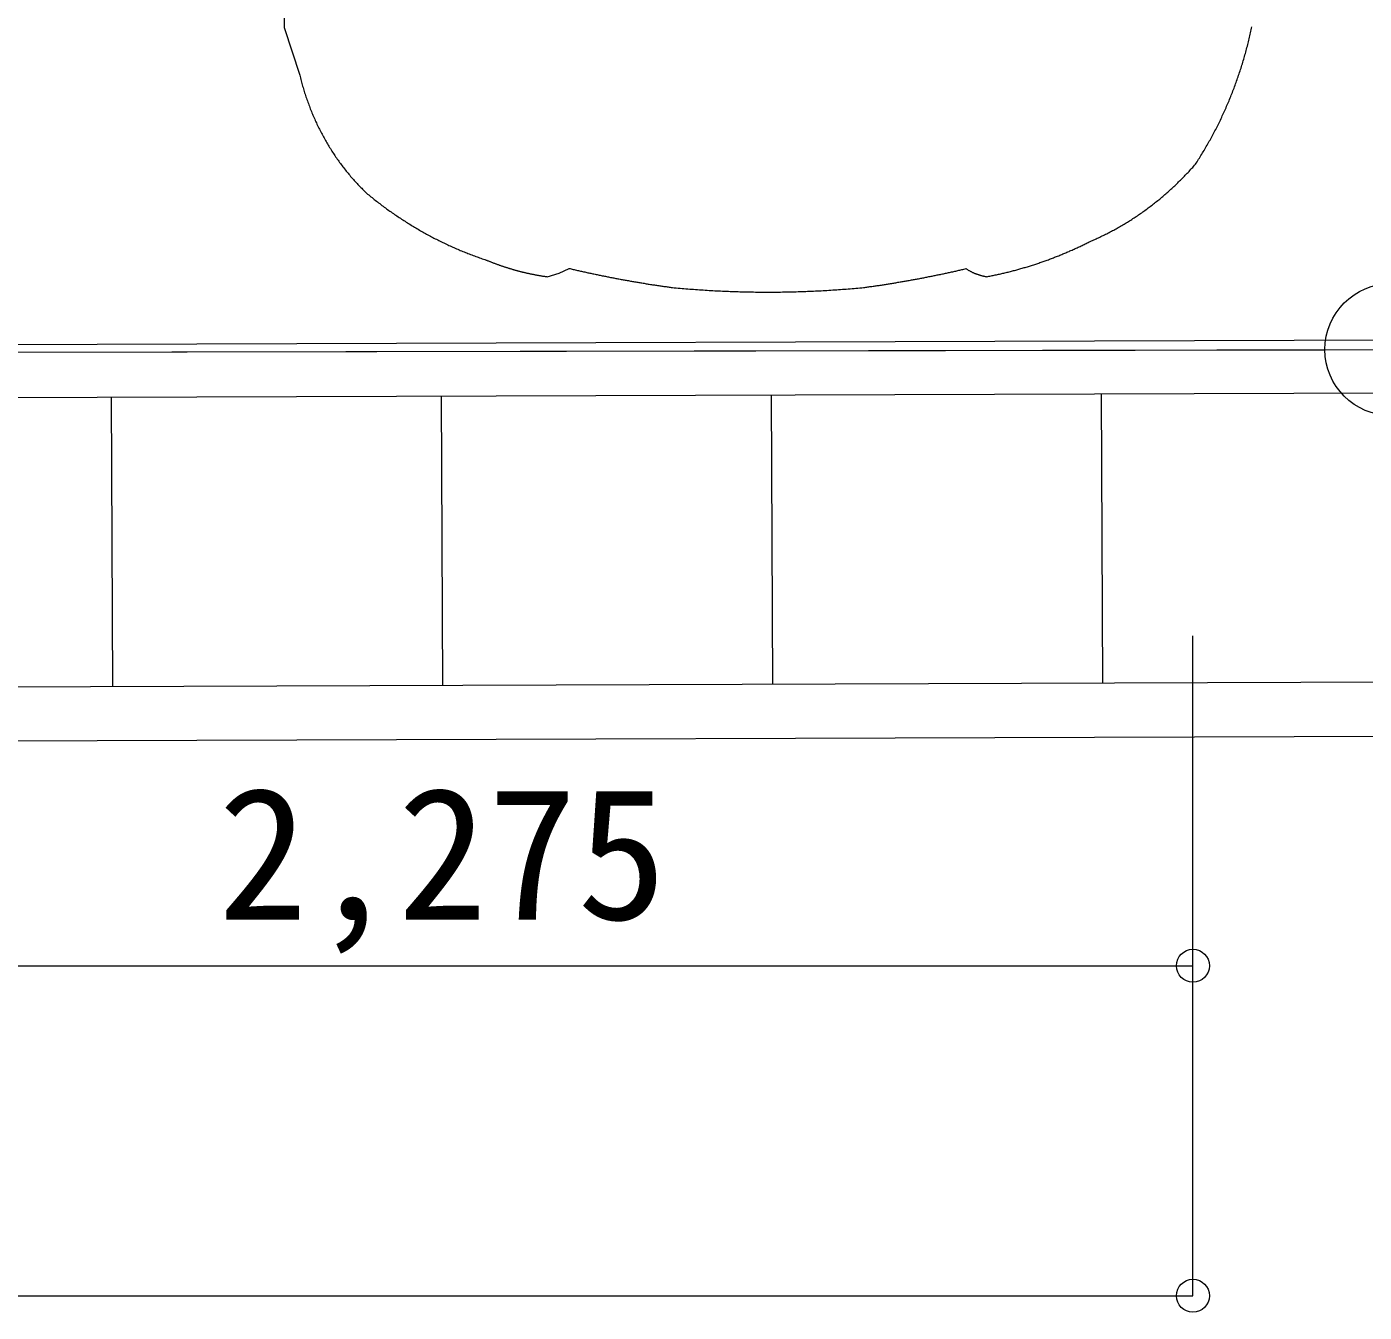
# Model space of a CAD drawing. Header units: millimetres. Extents: x 10 to 413, y 10 to 287.
# Drawn here: x 198.34 to 218.61, y 105.18 to 124.65 of the extents above; entities that cross this region are included whole.
import ezdxf
from ezdxf.enums import TextEntityAlignment as Align

# ---------------------------------------------------------------- set-up
doc = ezdxf.new("R2010")
doc.units = ezdxf.units.MM
doc.layers.add('LAYER6', color=252, linetype='Continuous')
doc.styles.add('ＭＳ ゴシック', font='msgothic.ttc')

# ---------------------------------------------------------------- blocks, each defined once
blk = doc.blocks.new('FcPack%d0')
at = {"layer": 'LAYER6', "color": 1, "linetype": 'Continuous', "lineweight": 13}
for p, q in [((54.201, -30.813), (54.208, -31.371)), ((54.208, -31.371), (54.444, -32.093)), ((68.86, -31.427), (68.865, -31.405)), ((68.865, -31.405), (68.87, -31.382)), ((68.87, -31.382), (68.875, -31.359)), ((68.812, -31.63), (68.818, -31.607)), ((68.818, -31.607), (68.823, -31.585)), ((68.823, -31.585), (68.829, -31.563)), ((68.829, -31.563), (68.834, -31.54)), ((68.834, -31.54), (68.84, -31.518)), ((68.84, -31.518), (68.845, -31.495)), ((68.845, -31.495), (68.85, -31.473)), ((68.85, -31.473), (68.855, -31.45)), ((68.855, -31.45), (68.86, -31.427)), ((68.757, -31.83), (68.764, -31.808)), ((68.764, -31.808), (68.77, -31.786)), ((68.77, -31.786), (68.776, -31.764)), ((68.776, -31.764), (68.783, -31.742)), ((68.783, -31.742), (68.789, -31.719)), ((68.789, -31.719), (68.795, -31.697)), ((68.795, -31.697), (68.8, -31.675)), ((68.8, -31.675), (68.806, -31.652)), ((68.806, -31.652), (68.812, -31.63)), ((68.696, -32.028), (68.703, -32.007)), ((68.703, -32.007), (68.71, -31.985)), ((68.71, -31.985), (68.717, -31.963)), ((68.717, -31.963), (68.724, -31.941)), ((68.724, -31.941), (68.731, -31.919)), ((68.731, -31.919), (68.738, -31.897)), ((68.738, -31.897), (68.744, -31.875)), ((68.744, -31.875), (68.751, -31.852)), ((68.751, -31.852), (68.757, -31.83)), ((54.444, -32.093), (54.449, -32.114)), ((54.449, -32.114), (54.454, -32.135)), ((54.454, -32.135), (54.46, -32.156)), ((54.46, -32.156), (54.465, -32.176)), ((54.465, -32.176), (54.471, -32.197)), ((54.471, -32.197), (54.476, -32.218)), ((54.476, -32.218), (54.482, -32.239)), ((68.62, -32.246), (68.628, -32.224)), ((68.628, -32.224), (68.636, -32.202)), ((68.636, -32.202), (68.644, -32.181)), ((68.644, -32.181), (68.652, -32.159)), ((68.652, -32.159), (68.659, -32.137)), ((68.659, -32.137), (68.667, -32.116)), ((68.667, -32.116), (68.674, -32.094)), ((68.674, -32.094), (68.682, -32.072)), ((68.682, -32.072), (68.689, -32.05)), ((68.689, -32.05), (68.696, -32.028)), ((54.482, -32.239), (54.488, -32.259)), ((54.488, -32.259), (54.494, -32.28)), ((54.494, -32.28), (54.5, -32.3)), ((54.5, -32.3), (54.506, -32.321)), ((54.506, -32.321), (54.513, -32.341)), ((54.513, -32.341), (54.519, -32.362)), ((54.519, -32.362), (54.526, -32.382)), ((54.526, -32.382), (54.532, -32.402)), ((54.532, -32.402), (54.539, -32.423)), ((54.539, -32.423), (54.546, -32.443)), ((68.546, -32.438), (68.554, -32.417)), ((68.554, -32.417), (68.563, -32.395)), ((68.563, -32.395), (68.571, -32.374)), ((68.571, -32.374), (68.58, -32.353)), ((68.58, -32.353), (68.588, -32.331)), ((68.588, -32.331), (68.596, -32.31)), ((68.596, -32.31), (68.604, -32.289)), ((68.604, -32.289), (68.612, -32.267)), ((68.612, -32.267), (68.62, -32.246)), ((54.546, -32.443), (54.553, -32.463)), ((54.553, -32.463), (54.56, -32.483)), ((54.56, -32.483), (54.567, -32.503)), ((54.567, -32.503), (54.575, -32.523)), ((54.575, -32.523), (54.582, -32.543)), ((54.582, -32.543), (54.59, -32.563)), ((54.59, -32.563), (54.597, -32.583)), ((54.597, -32.583), (54.605, -32.603)), ((54.605, -32.603), (54.613, -32.623)), ((54.613, -32.623), (54.621, -32.642)), ((68.455, -32.648), (68.464, -32.627)), ((68.464, -32.627), (68.474, -32.606)), ((68.474, -32.606), (68.483, -32.585)), ((68.483, -32.585), (68.492, -32.564)), ((68.492, -32.564), (68.501, -32.543)), ((68.501, -32.543), (68.51, -32.522)), ((68.51, -32.522), (68.519, -32.501)), ((68.519, -32.501), (68.528, -32.48)), ((68.528, -32.48), (68.537, -32.459)), ((68.537, -32.459), (68.546, -32.438)), ((54.621, -32.642), (54.629, -32.662)), ((54.629, -32.662), (54.637, -32.682)), ((54.637, -32.682), (54.645, -32.701)), ((54.645, -32.701), (54.654, -32.721)), ((54.654, -32.721), (54.662, -32.74)), ((54.662, -32.74), (54.671, -32.76)), ((54.671, -32.76), (54.68, -32.779)), ((54.68, -32.779), (54.688, -32.798)), ((54.688, -32.798), (54.697, -32.817)), ((54.697, -32.817), (54.706, -32.837)), ((54.706, -32.837), (54.716, -32.856)), ((68.357, -32.854), (68.367, -32.833)), ((68.367, -32.833), (68.377, -32.813)), ((68.377, -32.813), (68.387, -32.793)), ((68.387, -32.793), (68.397, -32.772)), ((68.397, -32.772), (68.407, -32.751)), ((68.407, -32.751), (68.417, -32.731)), ((68.417, -32.731), (68.426, -32.71)), ((68.426, -32.71), (68.436, -32.69)), ((68.436, -32.69), (68.445, -32.669)), ((68.445, -32.669), (68.455, -32.648)), ((54.716, -32.856), (54.725, -32.875)), ((54.725, -32.875), (54.734, -32.894)), ((54.734, -32.894), (54.744, -32.913)), ((54.744, -32.913), (54.753, -32.932)), ((54.753, -32.932), (54.763, -32.95)), ((54.763, -32.95), (54.773, -32.969)), ((54.773, -32.969), (54.783, -32.988)), ((54.783, -32.988), (54.793, -33.006)), ((54.793, -33.006), (54.803, -33.025)), ((54.803, -33.025), (54.813, -33.043)), ((68.251, -33.055), (68.262, -33.035)), ((68.262, -33.035), (68.273, -33.015)), ((68.273, -33.015), (68.284, -32.995)), ((68.284, -32.995), (68.294, -32.975)), ((68.294, -32.975), (68.305, -32.955)), ((68.305, -32.955), (68.315, -32.935)), ((68.315, -32.935), (68.326, -32.915)), ((68.326, -32.915), (68.336, -32.894)), ((68.336, -32.894), (68.347, -32.874)), ((68.347, -32.874), (68.357, -32.854)), ((54.813, -33.043), (54.823, -33.062)), ((54.823, -33.062), (54.834, -33.08)), ((54.834, -33.08), (54.844, -33.098)), ((54.844, -33.098), (54.855, -33.116)), ((54.855, -33.116), (54.865, -33.134)), ((54.865, -33.134), (54.876, -33.152)), ((54.876, -33.152), (54.887, -33.17)), ((54.887, -33.17), (54.898, -33.188)), ((54.898, -33.188), (54.909, -33.206)), ((54.909, -33.206), (54.92, -33.224)), ((54.92, -33.224), (54.931, -33.242)), ((54.931, -33.242), (54.943, -33.259)), ((68.138, -33.252), (68.15, -33.232)), ((68.15, -33.232), (68.161, -33.213)), ((68.161, -33.213), (68.173, -33.193)), ((68.173, -33.193), (68.184, -33.174)), ((68.184, -33.174), (68.196, -33.154)), ((68.196, -33.154), (68.207, -33.134)), ((68.207, -33.134), (68.218, -33.115)), ((68.218, -33.115), (68.229, -33.095)), ((68.229, -33.095), (68.24, -33.075)), ((68.24, -33.075), (68.251, -33.055)), ((54.943, -33.259), (54.954, -33.277)), ((54.954, -33.277), (54.966, -33.294)), ((54.966, -33.294), (54.977, -33.311)), ((54.977, -33.311), (54.989, -33.329)), ((54.989, -33.329), (55.001, -33.346)), ((55.001, -33.346), (55.013, -33.363)), ((55.013, -33.363), (55.025, -33.38)), ((55.025, -33.38), (55.037, -33.397)), ((55.037, -33.397), (55.049, -33.414)), ((55.049, -33.414), (55.062, -33.431)), ((55.062, -33.431), (55.074, -33.447)), ((68.005, -33.458), (68.018, -33.443)), ((68.018, -33.443), (68.031, -33.424)), ((68.031, -33.424), (68.043, -33.405)), ((68.043, -33.405), (68.055, -33.386)), ((68.055, -33.386), (68.067, -33.367)), ((68.067, -33.367), (68.079, -33.348)), ((68.079, -33.348), (68.091, -33.329)), ((68.091, -33.329), (68.103, -33.309)), ((68.103, -33.309), (68.115, -33.29)), ((68.115, -33.29), (68.127, -33.271)), ((68.127, -33.271), (68.138, -33.252)), ((55.074, -33.447), (55.087, -33.464)), ((55.087, -33.464), (55.099, -33.481)), ((55.099, -33.481), (55.112, -33.497)), ((55.112, -33.497), (55.125, -33.513)), ((55.125, -33.513), (55.137, -33.53)), ((55.137, -33.53), (55.15, -33.546)), ((55.15, -33.546), (55.163, -33.562)), ((55.163, -33.562), (55.177, -33.578)), ((55.177, -33.578), (55.19, -33.594)), ((55.19, -33.594), (55.203, -33.61)), ((55.203, -33.61), (55.216, -33.626)), ((55.216, -33.626), (55.23, -33.641)), ((55.23, -33.641), (55.243, -33.657)), ((67.823, -33.653), (67.837, -33.638)), ((67.837, -33.638), (67.852, -33.624)), ((67.852, -33.624), (67.866, -33.609)), ((67.866, -33.609), (67.88, -33.594)), ((67.88, -33.594), (67.894, -33.579)), ((67.894, -33.579), (67.908, -33.565)), ((67.908, -33.565), (67.922, -33.55)), ((67.922, -33.55), (67.936, -33.535)), ((67.936, -33.535), (67.95, -33.519)), ((67.95, -33.519), (67.964, -33.504)), ((67.964, -33.504), (67.978, -33.489)), ((67.978, -33.489), (67.991, -33.474)), ((67.991, -33.474), (68.005, -33.458)), ((55.243, -33.657), (55.257, -33.672)), ((55.257, -33.672), (55.271, -33.688)), ((55.271, -33.688), (55.285, -33.703)), ((55.285, -33.703), (55.299, -33.718)), ((55.299, -33.718), (55.313, -33.733)), ((55.313, -33.733), (55.327, -33.748)), ((55.327, -33.748), (55.341, -33.763)), ((55.341, -33.763), (55.355, -33.778)), ((55.355, -33.778), (55.369, -33.793)), ((55.369, -33.793), (55.384, -33.807)), ((55.384, -33.807), (55.398, -33.822)), ((55.398, -33.822), (55.413, -33.836)), ((55.413, -33.836), (55.427, -33.851)), ((55.427, -33.851), (55.442, -33.865)), ((67.601, -33.863), (67.616, -33.85)), ((67.616, -33.85), (67.632, -33.836)), ((67.632, -33.836), (67.647, -33.822)), ((67.647, -33.822), (67.662, -33.809)), ((67.662, -33.809), (67.677, -33.795)), ((67.677, -33.795), (67.692, -33.781)), ((67.692, -33.781), (67.706, -33.767)), ((67.706, -33.767), (67.721, -33.753)), ((67.721, -33.753), (67.736, -33.739)), ((67.736, -33.739), (67.751, -33.725)), ((67.751, -33.725), (67.765, -33.711)), ((67.765, -33.711), (67.78, -33.696)), ((67.78, -33.696), (67.794, -33.682)), ((67.794, -33.682), (67.809, -33.668)), ((67.809, -33.668), (67.823, -33.653)), ((55.442, -33.865), (55.457, -33.879)), ((55.457, -33.879), (55.473, -33.893)), ((55.473, -33.893), (55.49, -33.907)), ((55.49, -33.907), (55.506, -33.92)), ((55.506, -33.92), (55.523, -33.934)), ((55.523, -33.934), (55.54, -33.947)), ((55.54, -33.947), (55.556, -33.96)), ((55.556, -33.96), (55.573, -33.974)), ((55.573, -33.974), (55.59, -33.987)), ((55.59, -33.987), (55.607, -34)), ((55.607, -34), (55.624, -34.013)), ((55.624, -34.013), (55.64, -34.026)), ((55.64, -34.026), (55.657, -34.039)), ((55.657, -34.039), (55.674, -34.052)), ((55.674, -34.052), (55.691, -34.065)), ((67.367, -34.057), (67.383, -34.044)), ((67.383, -34.044), (67.399, -34.032)), ((67.399, -34.032), (67.415, -34.019)), ((67.415, -34.019), (67.431, -34.007)), ((67.431, -34.007), (67.447, -33.994)), ((67.447, -33.994), (67.462, -33.981)), ((67.462, -33.981), (67.478, -33.969)), ((67.478, -33.969), (67.494, -33.956)), ((67.494, -33.956), (67.509, -33.943)), ((67.509, -33.943), (67.525, -33.93)), ((67.525, -33.93), (67.54, -33.916)), ((67.54, -33.916), (67.555, -33.903)), ((67.555, -33.903), (67.571, -33.89)), ((67.571, -33.89), (67.586, -33.877)), ((67.586, -33.877), (67.601, -33.863)), ((55.691, -34.065), (55.709, -34.078)), ((55.709, -34.078), (55.726, -34.09)), ((55.726, -34.09), (55.743, -34.103)), ((55.743, -34.103), (55.76, -34.116)), ((55.76, -34.116), (55.777, -34.128)), ((55.777, -34.128), (55.795, -34.141)), ((55.795, -34.141), (55.812, -34.153)), ((55.812, -34.153), (55.829, -34.165)), ((55.829, -34.165), (55.847, -34.177)), ((55.847, -34.177), (55.864, -34.19)), ((55.864, -34.19), (55.882, -34.202)), ((55.882, -34.202), (55.899, -34.214)), ((55.899, -34.214), (55.917, -34.226)), ((55.917, -34.226), (55.934, -34.237)), ((55.934, -34.237), (55.952, -34.249)), ((55.952, -34.249), (55.97, -34.261)), ((67.072, -34.266), (67.089, -34.255)), ((67.089, -34.255), (67.106, -34.244)), ((67.106, -34.244), (67.123, -34.233)), ((67.123, -34.233), (67.139, -34.222)), ((67.139, -34.222), (67.156, -34.21)), ((67.156, -34.21), (67.172, -34.199)), ((67.172, -34.199), (67.189, -34.188)), ((67.189, -34.188), (67.205, -34.176)), ((67.205, -34.176), (67.222, -34.164)), ((67.222, -34.164), (67.238, -34.153)), ((67.238, -34.153), (67.254, -34.141)), ((67.254, -34.141), (67.271, -34.129)), ((67.271, -34.129), (67.287, -34.117)), ((67.287, -34.117), (67.303, -34.105)), ((67.303, -34.105), (67.319, -34.093)), ((67.319, -34.093), (67.335, -34.081)), ((67.335, -34.081), (67.351, -34.069)), ((67.351, -34.069), (67.367, -34.057)), ((55.97, -34.261), (55.987, -34.273)), ((55.987, -34.273), (56.005, -34.284)), ((56.005, -34.284), (56.023, -34.296)), ((56.023, -34.296), (56.041, -34.307)), ((56.041, -34.307), (56.059, -34.319)), ((56.059, -34.319), (56.077, -34.33)), ((56.077, -34.33), (56.095, -34.341)), ((56.095, -34.341), (56.112, -34.352)), ((56.112, -34.352), (56.131, -34.363)), ((56.131, -34.363), (56.149, -34.374)), ((56.149, -34.374), (56.167, -34.385)), ((56.167, -34.385), (56.185, -34.396)), ((56.185, -34.396), (56.203, -34.407)), ((56.203, -34.407), (56.221, -34.418)), ((56.221, -34.418), (56.239, -34.428)), ((56.239, -34.428), (56.258, -34.439)), ((56.258, -34.439), (56.276, -34.449)), ((56.276, -34.449), (56.294, -34.46)), ((66.728, -34.467), (66.746, -34.458)), ((66.746, -34.458), (66.763, -34.448)), ((66.763, -34.448), (66.781, -34.439)), ((66.781, -34.439), (66.798, -34.429)), ((66.798, -34.429), (66.816, -34.42)), ((66.816, -34.42), (66.833, -34.41)), ((66.833, -34.41), (66.85, -34.4)), ((66.85, -34.4), (66.868, -34.391)), ((66.868, -34.391), (66.885, -34.381)), ((66.885, -34.381), (66.902, -34.371)), ((66.902, -34.371), (66.919, -34.36)), ((66.919, -34.36), (66.937, -34.35)), ((66.937, -34.35), (66.954, -34.34)), ((66.954, -34.34), (66.971, -34.33)), ((66.971, -34.33), (66.988, -34.319)), ((66.988, -34.319), (67.005, -34.309)), ((67.005, -34.309), (67.022, -34.298)), ((67.022, -34.298), (67.039, -34.287)), ((67.039, -34.287), (67.056, -34.277)), ((67.056, -34.277), (67.072, -34.266)), ((56.294, -34.46), (56.313, -34.47)), ((56.313, -34.47), (56.331, -34.481)), ((56.331, -34.481), (56.349, -34.491)), ((56.349, -34.491), (56.368, -34.501)), ((56.368, -34.501), (56.386, -34.511)), ((56.386, -34.511), (56.405, -34.521)), ((56.405, -34.521), (56.424, -34.531)), ((56.424, -34.531), (56.442, -34.541)), ((56.442, -34.541), (56.461, -34.55)), ((56.461, -34.55), (56.479, -34.56)), ((56.479, -34.56), (56.498, -34.57)), ((56.498, -34.57), (56.517, -34.579)), ((56.517, -34.579), (56.536, -34.589)), ((56.536, -34.589), (56.554, -34.598)), ((56.554, -34.598), (56.573, -34.608)), ((56.573, -34.608), (56.592, -34.617)), ((56.592, -34.617), (56.611, -34.626)), ((56.611, -34.626), (56.63, -34.635)), ((56.63, -34.635), (56.649, -34.644)), ((56.649, -34.644), (56.668, -34.653)), ((56.668, -34.653), (56.687, -34.662)), ((56.687, -34.662), (56.706, -34.671)), ((66.318, -34.664), (66.333, -34.656)), ((66.333, -34.656), (66.348, -34.649)), ((66.348, -34.649), (66.363, -34.642)), ((66.363, -34.642), (66.378, -34.634)), ((66.378, -34.634), (66.393, -34.626)), ((66.393, -34.626), (66.409, -34.619)), ((66.409, -34.619), (66.424, -34.611)), ((66.424, -34.611), (66.442, -34.603)), ((66.442, -34.603), (66.46, -34.596)), ((66.46, -34.596), (66.478, -34.588)), ((66.478, -34.588), (66.496, -34.58)), ((66.496, -34.58), (66.514, -34.571)), ((66.514, -34.571), (66.532, -34.563)), ((66.532, -34.563), (66.55, -34.555)), ((66.55, -34.555), (66.568, -34.546)), ((66.568, -34.546), (66.586, -34.538)), ((66.586, -34.538), (66.604, -34.529)), ((66.604, -34.529), (66.622, -34.521)), ((66.622, -34.521), (66.64, -34.512)), ((66.64, -34.512), (66.657, -34.503)), ((66.657, -34.503), (66.675, -34.494)), ((66.675, -34.494), (66.693, -34.485)), ((66.693, -34.485), (66.71, -34.476)), ((66.71, -34.476), (66.728, -34.467)), ((56.706, -34.671), (56.725, -34.679)), ((56.725, -34.679), (56.744, -34.688)), ((56.744, -34.688), (56.763, -34.697)), ((56.763, -34.697), (56.782, -34.705)), ((56.782, -34.705), (56.801, -34.714)), ((56.801, -34.714), (56.821, -34.722)), ((56.821, -34.722), (56.84, -34.73)), ((56.84, -34.73), (56.859, -34.738)), ((56.859, -34.738), (56.878, -34.747)), ((56.878, -34.747), (56.898, -34.755)), ((56.898, -34.755), (56.917, -34.763)), ((56.917, -34.763), (56.936, -34.77)), ((56.936, -34.77), (56.956, -34.778)), ((56.956, -34.778), (56.975, -34.786)), ((56.975, -34.786), (56.994, -34.794)), ((56.994, -34.794), (57.014, -34.801)), ((57.014, -34.801), (57.033, -34.809)), ((57.033, -34.809), (57.053, -34.816)), ((57.053, -34.816), (57.072, -34.823)), ((57.072, -34.823), (57.092, -34.831)), ((57.092, -34.831), (57.112, -34.838)), ((57.112, -34.838), (57.131, -34.845)), ((57.131, -34.845), (57.151, -34.852)), ((57.151, -34.852), (57.17, -34.859)), ((57.17, -34.859), (57.19, -34.866)), ((65.837, -34.87), (65.853, -34.865)), ((65.853, -34.865), (65.869, -34.858)), ((65.869, -34.858), (65.884, -34.852)), ((65.884, -34.852), (65.9, -34.846)), ((65.9, -34.846), (65.916, -34.84)), ((65.916, -34.84), (65.931, -34.834)), ((65.931, -34.834), (65.947, -34.828)), ((65.947, -34.828), (65.963, -34.821)), ((65.963, -34.821), (65.978, -34.815)), ((65.978, -34.815), (65.994, -34.809)), ((65.994, -34.809), (66.009, -34.802)), ((66.009, -34.802), (66.025, -34.796)), ((66.025, -34.796), (66.041, -34.789)), ((66.041, -34.789), (66.056, -34.783)), ((66.056, -34.783), (66.072, -34.776)), ((66.072, -34.776), (66.087, -34.769)), ((66.087, -34.769), (66.103, -34.763)), ((66.103, -34.763), (66.118, -34.756)), ((66.118, -34.756), (66.133, -34.749)), ((66.133, -34.749), (66.149, -34.742)), ((66.149, -34.742), (66.164, -34.735)), ((66.164, -34.735), (66.18, -34.728)), ((66.18, -34.728), (66.195, -34.721)), ((66.195, -34.721), (66.21, -34.714)), ((66.21, -34.714), (66.226, -34.707)), ((66.226, -34.707), (66.241, -34.7)), ((66.241, -34.7), (66.256, -34.693)), ((66.256, -34.693), (66.272, -34.686)), ((66.272, -34.686), (66.287, -34.679)), ((66.287, -34.679), (66.302, -34.671)), ((66.302, -34.671), (66.318, -34.664)), ((57.19, -34.866), (57.21, -34.873)), ((57.21, -34.873), (57.229, -34.879)), ((57.229, -34.879), (57.249, -34.886)), ((57.249, -34.886), (57.269, -34.893)), ((57.269, -34.893), (57.278, -34.896)), ((57.278, -34.896), (57.287, -34.9)), ((57.287, -34.9), (57.296, -34.904)), ((57.296, -34.904), (57.305, -34.907)), ((57.305, -34.907), (57.314, -34.911)), ((57.314, -34.911), (57.323, -34.915)), ((57.323, -34.915), (57.332, -34.918)), ((57.332, -34.918), (57.341, -34.922)), ((57.341, -34.922), (57.35, -34.925)), ((57.35, -34.925), (57.359, -34.929)), ((57.359, -34.929), (57.368, -34.932)), ((57.368, -34.932), (57.378, -34.936)), ((57.378, -34.936), (57.387, -34.939)), ((57.387, -34.939), (57.396, -34.943)), ((57.396, -34.943), (57.405, -34.946)), ((57.405, -34.946), (57.414, -34.95)), ((57.414, -34.95), (57.423, -34.953)), ((57.423, -34.953), (57.432, -34.956)), ((57.432, -34.956), (57.441, -34.96)), ((57.441, -34.96), (57.451, -34.963)), ((57.451, -34.963), (57.46, -34.966)), ((57.46, -34.966), (57.469, -34.969)), ((57.469, -34.969), (57.478, -34.973)), ((57.478, -34.973), (57.487, -34.976)), ((57.487, -34.976), (57.496, -34.979)), ((57.496, -34.979), (57.506, -34.982)), ((57.506, -34.982), (57.515, -34.985)), ((57.515, -34.985), (57.524, -34.988)), ((57.524, -34.988), (57.533, -34.991)), ((57.533, -34.991), (57.543, -34.994)), ((57.543, -34.994), (57.552, -34.997)), ((57.552, -34.997), (57.561, -35)), ((57.561, -35), (57.57, -35.003)), ((57.57, -35.003), (57.579, -35.006)), ((57.579, -35.006), (57.589, -35.009)), ((57.589, -35.009), (57.598, -35.012)), ((57.598, -35.012), (57.607, -35.015)), ((57.607, -35.015), (57.617, -35.018)), ((57.617, -35.018), (57.626, -35.021)), ((57.626, -35.021), (57.635, -35.024)), ((57.635, -35.024), (57.644, -35.026)), ((57.644, -35.026), (57.654, -35.029)), ((57.654, -35.029), (57.663, -35.032)), ((57.663, -35.032), (57.672, -35.035)), ((57.672, -35.035), (57.682, -35.037)), ((57.682, -35.037), (57.691, -35.04)), ((57.691, -35.04), (57.7, -35.043)), ((57.7, -35.043), (57.71, -35.045)), ((57.71, -35.045), (57.719, -35.048)), ((57.719, -35.048), (57.728, -35.05)), ((57.728, -35.05), (57.738, -35.053)), ((57.738, -35.053), (57.747, -35.055)), ((57.747, -35.055), (57.756, -35.058)), ((57.756, -35.058), (57.766, -35.06)), ((57.766, -35.06), (57.775, -35.063)), ((57.775, -35.063), (57.784, -35.065)), ((57.784, -35.065), (57.794, -35.068)), ((57.794, -35.068), (57.803, -35.07)), ((58.378, -35.092), (58.527, -35.021)), ((58.527, -35.021), (58.543, -35.024)), ((58.543, -35.024), (58.558, -35.028)), ((58.558, -35.028), (58.574, -35.032)), ((58.574, -35.032), (58.59, -35.035)), ((58.59, -35.035), (58.605, -35.039)), ((58.605, -35.039), (58.621, -35.043)), ((58.621, -35.043), (58.637, -35.046)), ((58.637, -35.046), (58.653, -35.05)), ((58.653, -35.05), (58.668, -35.053)), ((58.668, -35.053), (58.684, -35.057)), ((58.684, -35.057), (58.7, -35.06)), ((58.7, -35.06), (58.715, -35.064)), ((58.715, -35.064), (58.731, -35.067)), ((58.731, -35.067), (58.747, -35.071)), ((64.34, -35.07), (64.356, -35.067)), ((64.356, -35.067), (64.371, -35.063)), ((64.371, -35.063), (64.387, -35.06)), ((64.387, -35.06), (64.402, -35.056)), ((64.402, -35.056), (64.418, -35.053)), ((64.418, -35.053), (64.434, -35.049)), ((64.434, -35.049), (64.449, -35.046)), ((64.449, -35.046), (64.465, -35.042)), ((64.465, -35.042), (64.48, -35.039)), ((64.48, -35.039), (64.496, -35.035)), ((64.496, -35.035), (64.511, -35.032)), ((64.511, -35.032), (64.527, -35.028)), ((64.527, -35.028), (64.542, -35.024)), ((64.542, -35.024), (64.549, -35.029)), ((64.549, -35.029), (64.556, -35.033)), ((64.556, -35.033), (64.563, -35.037)), ((64.563, -35.037), (64.57, -35.042)), ((64.57, -35.042), (64.577, -35.046)), ((64.577, -35.046), (64.584, -35.05)), ((64.584, -35.05), (64.591, -35.054)), ((64.591, -35.054), (64.598, -35.058)), ((64.598, -35.058), (64.605, -35.061)), ((64.605, -35.061), (64.613, -35.065)), ((64.613, -35.065), (64.62, -35.069)), ((65.198, -35.071), (65.214, -35.067)), ((65.214, -35.067), (65.23, -35.063)), ((65.23, -35.063), (65.246, -35.059)), ((65.246, -35.059), (65.262, -35.054)), ((65.262, -35.054), (65.279, -35.05)), ((65.279, -35.05), (65.295, -35.046)), ((65.295, -35.046), (65.311, -35.041)), ((65.311, -35.041), (65.327, -35.037)), ((65.327, -35.037), (65.343, -35.033)), ((65.343, -35.033), (65.359, -35.028)), ((65.359, -35.028), (65.375, -35.023)), ((65.375, -35.023), (65.392, -35.019)), ((65.392, -35.019), (65.408, -35.014)), ((65.408, -35.014), (65.424, -35.009)), ((65.424, -35.009), (65.44, -35.005)), ((65.44, -35.005), (65.456, -35)), ((65.456, -35), (65.472, -34.995)), ((65.472, -34.995), (65.488, -34.99)), ((65.488, -34.99), (65.504, -34.985)), ((65.504, -34.985), (65.52, -34.98)), ((65.52, -34.98), (65.536, -34.975)), ((65.536, -34.975), (65.552, -34.97)), ((65.552, -34.97), (65.568, -34.965)), ((65.568, -34.965), (65.584, -34.96)), ((65.584, -34.96), (65.6, -34.955)), ((65.6, -34.955), (65.616, -34.949)), ((65.616, -34.949), (65.632, -34.944)), ((65.632, -34.944), (65.647, -34.939)), ((65.647, -34.939), (65.663, -34.933)), ((65.663, -34.933), (65.679, -34.928)), ((65.679, -34.928), (65.695, -34.922)), ((65.695, -34.922), (65.711, -34.917)), ((65.711, -34.917), (65.727, -34.911)), ((65.727, -34.911), (65.743, -34.905)), ((65.743, -34.905), (65.758, -34.9)), ((65.758, -34.9), (65.774, -34.894)), ((65.774, -34.894), (65.79, -34.888)), ((65.79, -34.888), (65.806, -34.882)), ((65.806, -34.882), (65.822, -34.876)), ((65.822, -34.876), (65.837, -34.87)), ((57.803, -35.07), (57.813, -35.072)), ((57.813, -35.072), (57.822, -35.075)), ((57.822, -35.075), (57.831, -35.077)), ((57.831, -35.077), (57.841, -35.079)), ((57.841, -35.079), (57.85, -35.081)), ((57.85, -35.081), (57.86, -35.084)), ((57.86, -35.084), (57.869, -35.086)), ((57.869, -35.086), (57.878, -35.088)), ((57.878, -35.088), (57.888, -35.09)), ((57.888, -35.09), (57.897, -35.092)), ((57.897, -35.092), (57.907, -35.094)), ((57.907, -35.094), (57.916, -35.096)), ((57.916, -35.096), (57.926, -35.099)), ((57.926, -35.099), (57.935, -35.101)), ((57.935, -35.101), (57.945, -35.103)), ((57.945, -35.103), (57.954, -35.105)), ((57.954, -35.105), (57.963, -35.106)), ((57.963, -35.106), (57.973, -35.108)), ((57.973, -35.108), (57.982, -35.11)), ((57.982, -35.11), (57.992, -35.112)), ((57.992, -35.112), (58.001, -35.114)), ((58.001, -35.114), (58.011, -35.116)), ((58.011, -35.116), (58.02, -35.118)), ((58.02, -35.118), (58.03, -35.119)), ((58.03, -35.119), (58.039, -35.121)), ((58.039, -35.121), (58.049, -35.123)), ((58.049, -35.123), (58.058, -35.125)), ((58.058, -35.125), (58.068, -35.126)), ((58.068, -35.126), (58.077, -35.128)), ((58.077, -35.128), (58.087, -35.13)), ((58.087, -35.13), (58.096, -35.131)), ((58.096, -35.131), (58.106, -35.133)), ((58.106, -35.133), (58.115, -35.134)), ((58.115, -35.134), (58.125, -35.136)), ((58.125, -35.136), (58.134, -35.137)), ((58.134, -35.137), (58.144, -35.139)), ((58.144, -35.139), (58.154, -35.14)), ((58.154, -35.14), (58.163, -35.142)), ((58.163, -35.142), (58.173, -35.143)), ((58.173, -35.143), (58.182, -35.144)), ((58.182, -35.144), (58.192, -35.146)), ((58.192, -35.146), (58.378, -35.092)), ((58.747, -35.071), (58.763, -35.074)), ((58.763, -35.074), (58.778, -35.078)), ((58.778, -35.078), (58.794, -35.081)), ((58.794, -35.081), (58.81, -35.085)), ((58.81, -35.085), (58.825, -35.088)), ((58.825, -35.088), (58.841, -35.091)), ((58.841, -35.091), (58.857, -35.095)), ((58.857, -35.095), (58.873, -35.098)), ((58.873, -35.098), (58.888, -35.102)), ((58.888, -35.102), (58.904, -35.105)), ((58.904, -35.105), (58.92, -35.108)), ((58.92, -35.108), (58.936, -35.111)), ((58.936, -35.111), (58.951, -35.115)), ((58.951, -35.115), (58.967, -35.118)), ((58.967, -35.118), (58.983, -35.121)), ((58.983, -35.121), (58.999, -35.125)), ((58.999, -35.125), (59.014, -35.128)), ((59.014, -35.128), (59.03, -35.131)), ((59.03, -35.131), (59.046, -35.134)), ((59.046, -35.134), (59.062, -35.137)), ((59.062, -35.137), (59.078, -35.14)), ((59.078, -35.14), (59.093, -35.144)), ((59.093, -35.144), (59.109, -35.147)), ((59.109, -35.147), (59.125, -35.15)), ((59.125, -35.15), (59.141, -35.153)), ((59.141, -35.153), (59.156, -35.156)), ((59.156, -35.156), (59.172, -35.159)), ((59.172, -35.159), (59.188, -35.162)), ((59.188, -35.162), (59.204, -35.165)), ((59.204, -35.165), (59.22, -35.168)), ((59.22, -35.168), (59.235, -35.171)), ((59.235, -35.171), (59.251, -35.174)), ((59.251, -35.174), (59.267, -35.177)), ((59.267, -35.177), (59.283, -35.18)), ((59.283, -35.18), (59.299, -35.183)), ((59.299, -35.183), (59.315, -35.186)), ((59.315, -35.186), (59.33, -35.189)), ((59.33, -35.189), (59.346, -35.192)), ((59.346, -35.192), (59.362, -35.195)), ((59.362, -35.195), (59.378, -35.198)), ((59.378, -35.198), (59.394, -35.2)), ((59.394, -35.2), (59.409, -35.203)), ((59.409, -35.203), (59.425, -35.206)), ((59.425, -35.206), (59.441, -35.209)), ((59.441, -35.209), (59.457, -35.212)), ((59.457, -35.212), (59.473, -35.214)), ((59.473, -35.214), (59.489, -35.217)), ((59.489, -35.217), (59.504, -35.22)), ((59.504, -35.22), (59.52, -35.223)), ((59.52, -35.223), (59.536, -35.225)), ((59.536, -35.225), (59.552, -35.228)), ((59.552, -35.228), (59.568, -35.231)), ((59.568, -35.231), (59.584, -35.233)), ((59.584, -35.233), (59.6, -35.236)), ((59.6, -35.236), (59.615, -35.239)), ((59.615, -35.239), (59.631, -35.241)), ((59.631, -35.241), (59.647, -35.244)), ((59.647, -35.244), (59.663, -35.246)), ((59.663, -35.246), (59.679, -35.249)), ((59.679, -35.249), (59.695, -35.252)), ((59.695, -35.252), (59.711, -35.254)), ((59.711, -35.254), (59.726, -35.257)), ((59.726, -35.257), (59.742, -35.259)), ((59.742, -35.259), (59.758, -35.262)), ((59.758, -35.262), (59.774, -35.264)), ((59.774, -35.264), (59.79, -35.267)), ((59.79, -35.267), (59.806, -35.269)), ((59.806, -35.269), (59.822, -35.271)), ((63.259, -35.272), (63.275, -35.269)), ((63.275, -35.269), (63.29, -35.267)), ((63.29, -35.267), (63.306, -35.265)), ((63.306, -35.265), (63.322, -35.262)), ((63.322, -35.262), (63.338, -35.26)), ((63.338, -35.26), (63.353, -35.257)), ((63.353, -35.257), (63.369, -35.255)), ((63.369, -35.255), (63.385, -35.252)), ((63.385, -35.252), (63.4, -35.25)), ((63.4, -35.25), (63.416, -35.247)), ((63.416, -35.247), (63.432, -35.245)), ((63.432, -35.245), (63.448, -35.242)), ((63.448, -35.242), (63.463, -35.239)), ((63.463, -35.239), (63.479, -35.237)), ((63.479, -35.237), (63.495, -35.234)), ((63.495, -35.234), (63.511, -35.231)), ((63.511, -35.231), (63.526, -35.229)), ((63.526, -35.229), (63.542, -35.226)), ((63.542, -35.226), (63.558, -35.223)), ((63.558, -35.223), (63.573, -35.221)), ((63.573, -35.221), (63.589, -35.218)), ((63.589, -35.218), (63.605, -35.215)), ((63.605, -35.215), (63.62, -35.213)), ((63.62, -35.213), (63.636, -35.21)), ((63.636, -35.21), (63.652, -35.207)), ((63.652, -35.207), (63.668, -35.204)), ((63.668, -35.204), (63.683, -35.202)), ((63.683, -35.202), (63.699, -35.199)), ((63.699, -35.199), (63.715, -35.196)), ((63.715, -35.196), (63.73, -35.193)), ((63.73, -35.193), (63.746, -35.19)), ((63.746, -35.19), (63.762, -35.187)), ((63.762, -35.187), (63.777, -35.184)), ((63.777, -35.184), (63.793, -35.182)), ((63.793, -35.182), (63.809, -35.179)), ((63.809, -35.179), (63.824, -35.176)), ((63.824, -35.176), (63.84, -35.173)), ((63.84, -35.173), (63.856, -35.17)), ((63.856, -35.17), (63.871, -35.167)), ((63.871, -35.167), (63.887, -35.164)), ((63.887, -35.164), (63.903, -35.161)), ((63.903, -35.161), (63.918, -35.158)), ((63.918, -35.158), (63.934, -35.155)), ((63.934, -35.155), (63.95, -35.152)), ((63.95, -35.152), (63.965, -35.149)), ((63.965, -35.149), (63.981, -35.145)), ((63.981, -35.145), (63.997, -35.142)), ((63.997, -35.142), (64.012, -35.139)), ((64.012, -35.139), (64.028, -35.136)), ((64.028, -35.136), (64.043, -35.133)), ((64.043, -35.133), (64.059, -35.13)), ((64.059, -35.13), (64.075, -35.127)), ((64.075, -35.127), (64.09, -35.123)), ((64.09, -35.123), (64.106, -35.12)), ((64.106, -35.12), (64.122, -35.117)), ((64.122, -35.117), (64.137, -35.114)), ((64.137, -35.114), (64.153, -35.111)), ((64.153, -35.111), (64.168, -35.107)), ((64.168, -35.107), (64.184, -35.104)), ((64.184, -35.104), (64.2, -35.101)), ((64.2, -35.101), (64.215, -35.097)), ((64.215, -35.097), (64.231, -35.094)), ((64.231, -35.094), (64.247, -35.091)), ((64.247, -35.091), (64.262, -35.087)), ((64.262, -35.087), (64.278, -35.084)), ((64.278, -35.084), (64.293, -35.081)), ((64.293, -35.081), (64.309, -35.077)), ((64.309, -35.077), (64.324, -35.074)), ((64.324, -35.074), (64.34, -35.07)), ((64.62, -35.069), (64.627, -35.073)), ((64.627, -35.073), (64.634, -35.076)), ((64.634, -35.076), (64.642, -35.08)), ((64.642, -35.08), (64.649, -35.083)), ((64.649, -35.083), (64.656, -35.086)), ((64.656, -35.086), (64.664, -35.09)), ((64.664, -35.09), (64.671, -35.093)), ((64.671, -35.093), (64.678, -35.096)), ((64.678, -35.096), (64.686, -35.099)), ((64.686, -35.099), (64.693, -35.102)), ((64.693, -35.102), (64.701, -35.105)), ((64.701, -35.105), (64.708, -35.107)), ((64.708, -35.107), (64.716, -35.11)), ((64.716, -35.11), (64.724, -35.113)), ((64.724, -35.113), (64.731, -35.115)), ((64.731, -35.115), (64.739, -35.118)), ((64.739, -35.118), (64.746, -35.12)), ((64.746, -35.12), (64.754, -35.123)), ((64.754, -35.123), (64.762, -35.125)), ((64.762, -35.125), (64.769, -35.127)), ((64.769, -35.127), (64.777, -35.129)), ((64.777, -35.129), (64.785, -35.131)), ((64.785, -35.131), (64.793, -35.133)), ((64.793, -35.133), (64.8, -35.135)), ((64.8, -35.135), (64.808, -35.137)), ((64.808, -35.137), (64.816, -35.138)), ((64.816, -35.138), (64.824, -35.14)), ((64.824, -35.14), (64.832, -35.142)), ((64.832, -35.142), (64.839, -35.143)), ((64.839, -35.143), (64.847, -35.145)), ((64.847, -35.145), (64.855, -35.146)), ((64.855, -35.146), (64.871, -35.143)), ((64.871, -35.143), (64.888, -35.14)), ((64.888, -35.14), (64.904, -35.136)), ((64.904, -35.136), (64.921, -35.133)), ((64.921, -35.133), (64.937, -35.13)), ((64.937, -35.13), (64.953, -35.127)), ((64.953, -35.127), (64.97, -35.123)), ((64.97, -35.123), (64.986, -35.12)), ((64.986, -35.12), (65.002, -35.116)), ((65.002, -35.116), (65.019, -35.113)), ((65.019, -35.113), (65.035, -35.109)), ((65.035, -35.109), (65.051, -35.106)), ((65.051, -35.106), (65.068, -35.102)), ((65.068, -35.102), (65.084, -35.098)), ((65.084, -35.098), (65.1, -35.095)), ((65.1, -35.095), (65.116, -35.091)), ((65.116, -35.091), (65.133, -35.087)), ((65.133, -35.087), (65.149, -35.083)), ((65.149, -35.083), (65.165, -35.079)), ((65.165, -35.079), (65.181, -35.075)), ((65.181, -35.075), (65.198, -35.071)), ((59.822, -35.271), (59.838, -35.274)), ((59.838, -35.274), (59.853, -35.276)), ((59.853, -35.276), (59.869, -35.279)), ((59.869, -35.279), (59.885, -35.281)), ((59.885, -35.281), (59.901, -35.283)), ((59.901, -35.283), (59.917, -35.286)), ((59.917, -35.286), (59.933, -35.288)), ((59.933, -35.288), (59.949, -35.29)), ((59.949, -35.29), (59.965, -35.293)), ((59.965, -35.293), (59.981, -35.295)), ((59.981, -35.295), (59.997, -35.297)), ((59.997, -35.297), (60.012, -35.299)), ((60.012, -35.299), (60.028, -35.302)), ((60.028, -35.302), (60.044, -35.304)), ((60.044, -35.304), (60.06, -35.306)), ((60.06, -35.306), (60.076, -35.308)), ((60.076, -35.308), (60.092, -35.31)), ((60.092, -35.31), (60.121, -35.313)), ((60.121, -35.313), (60.15, -35.316)), ((60.15, -35.316), (60.18, -35.318)), ((60.18, -35.318), (60.209, -35.321)), ((60.209, -35.321), (60.238, -35.324)), ((60.238, -35.324), (60.267, -35.326)), ((60.267, -35.326), (60.297, -35.328)), ((60.297, -35.328), (60.326, -35.331)), ((60.326, -35.331), (60.355, -35.333)), ((60.355, -35.333), (60.384, -35.335)), ((60.384, -35.335), (60.414, -35.337)), ((60.414, -35.337), (60.443, -35.34)), ((60.443, -35.34), (60.472, -35.342)), ((60.472, -35.342), (60.501, -35.344)), ((60.501, -35.344), (60.531, -35.346)), ((60.531, -35.346), (60.56, -35.347)), ((60.56, -35.347), (60.589, -35.349)), ((60.589, -35.349), (60.618, -35.351)), ((60.618, -35.351), (60.648, -35.353)), ((60.648, -35.353), (60.677, -35.355)), ((60.677, -35.355), (60.706, -35.356)), ((60.706, -35.356), (60.736, -35.358)), ((60.736, -35.358), (60.765, -35.359)), ((60.765, -35.359), (60.794, -35.361)), ((60.794, -35.361), (60.823, -35.362)), ((60.823, -35.362), (60.853, -35.363)), ((60.853, -35.363), (60.882, -35.365)), ((60.882, -35.365), (60.911, -35.366)), ((60.911, -35.366), (60.941, -35.367)), ((60.941, -35.367), (60.97, -35.368)), ((60.97, -35.368), (60.999, -35.369)), ((60.999, -35.369), (61.028, -35.37)), ((61.028, -35.37), (61.058, -35.371)), ((61.058, -35.371), (61.087, -35.372)), ((61.087, -35.372), (61.116, -35.373)), ((61.116, -35.373), (61.146, -35.374)), ((61.146, -35.374), (61.175, -35.375)), ((61.175, -35.375), (61.204, -35.375)), ((61.204, -35.375), (61.234, -35.376)), ((61.234, -35.376), (61.263, -35.376)), ((61.263, -35.376), (61.292, -35.377)), ((61.292, -35.377), (61.322, -35.377)), ((61.322, -35.377), (61.351, -35.378)), ((61.351, -35.378), (61.38, -35.378)), ((61.38, -35.378), (61.41, -35.378)), ((61.41, -35.378), (61.439, -35.379)), ((61.439, -35.379), (61.468, -35.379)), ((61.468, -35.379), (61.498, -35.379)), ((61.498, -35.379), (61.527, -35.379)), ((61.527, -35.379), (61.556, -35.379)), ((61.556, -35.379), (61.585, -35.379)), ((61.585, -35.379), (61.615, -35.379)), ((61.615, -35.379), (61.644, -35.379)), ((61.644, -35.379), (61.673, -35.378)), ((61.673, -35.378), (61.703, -35.378)), ((61.703, -35.378), (61.732, -35.378)), ((61.732, -35.378), (61.761, -35.377)), ((61.761, -35.377), (61.791, -35.377)), ((61.791, -35.377), (61.82, -35.376)), ((61.82, -35.376), (61.849, -35.376)), ((61.849, -35.376), (61.879, -35.375)), ((61.879, -35.375), (61.908, -35.375)), ((61.908, -35.375), (61.937, -35.374)), ((61.937, -35.374), (61.967, -35.373)), ((61.967, -35.373), (61.996, -35.372)), ((61.996, -35.372), (62.025, -35.371)), ((62.025, -35.371), (62.054, -35.37)), ((62.054, -35.37), (62.084, -35.369)), ((62.084, -35.369), (62.113, -35.368)), ((62.113, -35.368), (62.142, -35.367)), ((62.142, -35.367), (62.172, -35.366)), ((62.172, -35.366), (62.201, -35.365)), ((62.201, -35.365), (62.23, -35.363)), ((62.23, -35.363), (62.26, -35.362)), ((62.26, -35.362), (62.289, -35.361)), ((62.289, -35.361), (62.318, -35.359)), ((62.318, -35.359), (62.347, -35.358)), ((62.347, -35.358), (62.377, -35.356)), ((62.377, -35.356), (62.406, -35.355)), ((62.406, -35.355), (62.435, -35.353)), ((62.435, -35.353), (62.465, -35.351)), ((62.465, -35.351), (62.494, -35.349)), ((62.494, -35.349), (62.523, -35.347)), ((62.523, -35.347), (62.552, -35.346)), ((62.552, -35.346), (62.582, -35.344)), ((62.582, -35.344), (62.611, -35.342)), ((62.611, -35.342), (62.64, -35.34)), ((62.64, -35.34), (62.669, -35.337)), ((62.669, -35.337), (62.699, -35.335)), ((62.699, -35.335), (62.728, -35.333)), ((62.728, -35.333), (62.757, -35.331)), ((62.757, -35.331), (62.786, -35.328)), ((62.786, -35.328), (62.816, -35.326)), ((62.816, -35.326), (62.845, -35.324)), ((62.845, -35.324), (62.874, -35.321)), ((62.874, -35.321), (62.903, -35.318)), ((62.903, -35.318), (62.933, -35.316)), ((62.933, -35.316), (62.962, -35.313)), ((62.962, -35.313), (62.991, -35.31)), ((62.991, -35.31), (63.007, -35.308)), ((63.007, -35.308), (63.022, -35.306)), ((63.022, -35.306), (63.038, -35.304)), ((63.038, -35.304), (63.054, -35.302)), ((63.054, -35.302), (63.07, -35.299)), ((63.07, -35.299), (63.086, -35.297)), ((63.086, -35.297), (63.101, -35.295)), ((63.101, -35.295), (63.117, -35.293)), ((63.117, -35.293), (63.133, -35.29)), ((63.133, -35.29), (63.149, -35.288)), ((63.149, -35.288), (63.164, -35.286)), ((63.164, -35.286), (63.18, -35.284)), ((63.18, -35.284), (63.196, -35.281)), ((63.196, -35.281), (63.212, -35.279)), ((63.212, -35.279), (63.227, -35.277)), ((63.227, -35.277), (63.243, -35.274)), ((63.243, -35.274), (63.259, -35.272)), ((-20.048, -36.413), (70.982, -36.251)), ((-19.048, -36.412), (69.982, -36.253)), ((67.982, -45.586), (67.982, -40.586)), ((45.232, -45.586), (67.982, -45.586)), ((67.982, -50.586), (67.982, -45.586)), ((-13.918, -50.586), (67.982, -50.586))]:
    blk.add_line(p, q, dxfattribs=at)
at = {"layer": 'LAYER6', "color": 8, "linetype": 'Continuous', "lineweight": 13}
for p, q in [((98.725, -36.014), (-19.068, -36.411)), ((-20.456, -37.215), (98.729, -36.813)), ((51.589, -36.972), (51.609, -41.357)), ((56.589, -36.956), (56.609, -41.34)), ((61.589, -36.939), (61.609, -41.322)), ((66.589, -36.922), (66.609, -41.304)), ((100.085, -41.184), (-22.59, -41.623)), ((-22.978, -42.424), (98.75, -42.013))]:
    blk.add_line(p, q, dxfattribs=at)
at = {"layer": 'LAYER6', "color": 1, "linetype": 'Continuous', "lineweight": 13}
for centre, radius in [((70.982, -36.251), 1), ((67.982, -45.586), 0.25), ((67.982, -50.586), 0.25)]:
    blk.add_circle(centre, radius, dxfattribs=at)
at = {"layer": 'LAYER6', "color": 2, "linetype": 'Continuous', "lineweight": 13, "style": 'ＭＳ ゴシック'}
blk.add_text('2,275', height=2, dxfattribs=at).set_placement((56.607, -45.486), align=Align.BOTTOM_CENTER)

msp = doc.modelspace()

# ---------------------------------------------------------------- block references
at = {"layer": 'LAYER6', "color": 1, "linetype": 'Continuous', "lineweight": 13}
msp.add_blockref('FcPack%d0', (148.028, 156.014), dxfattribs=at)

doc.saveas('drawing.dxf')
